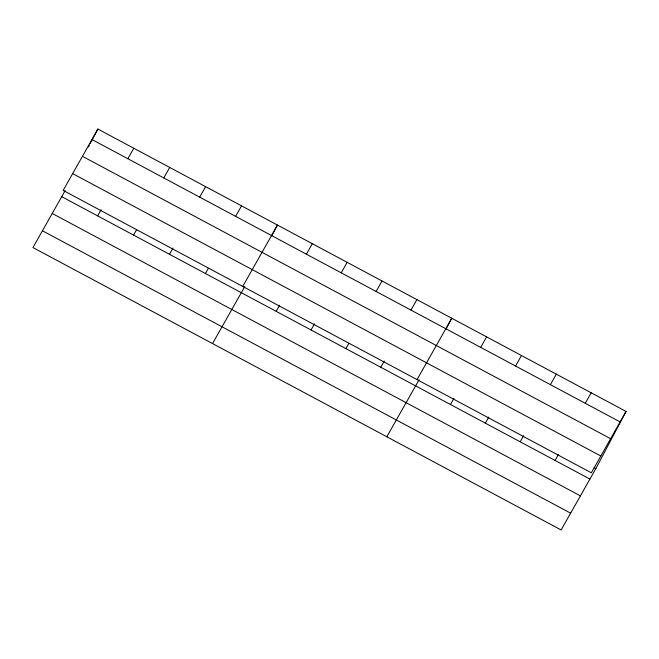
<?xml version="1.0" encoding="UTF-8"?>
<svg xmlns="http://www.w3.org/2000/svg" width="659" height="659" viewBox="0 0 659 659"><rect width="100%" height="100%" fill="white"/><g stroke="black" fill="none" stroke-linecap="round" stroke-linejoin="round"><path stroke-width="0.99" d="M88.38 147.006L89.327 145.211M90.275 143.415L97.87 129.04L626.05 411.438L595.843 468.598L561.13 529.96L32.95 247.562L65.192 190.566M271.755 235.84L277.455 225.057L242.743 286.418M446.052 329.03L451.753 318.248L417.04 379.609M97.87 129.04L63.157 190.402L591.337 472.8L626.05 411.438M127.854 158.728L133.785 148.25M97.647 215.888L101.107 209.776M163.778 177.93L169.701 167.452M133.563 235.09L136.528 229.851M199.693 197.132L205.616 186.654M169.487 254.292L172.938 248.179M235.609 216.333L241.532 205.855M205.402 273.493L208.359 268.254M212.528 343.57L244.777 286.583M306.386 254.176L312.308 243.698M276.179 311.336L279.63 305.224M341.238 272.818L347.169 262.34M311.032 329.978L314.491 323.866M376.1 291.451L382.031 280.973M345.893 348.611L348.858 343.372M410.961 310.092L416.892 299.614M380.754 367.252L384.213 361.14M386.833 436.769L419.075 379.773M480.683 347.367L486.614 336.889M450.476 404.527L453.936 398.415M515.544 366.009L521.467 355.531M485.337 423.169L488.789 417.056M550.405 384.642L556.328 374.164M520.19 441.802L523.65 435.69M585.258 403.283L591.189 392.805M555.051 460.443L558.511 454.331M91.939 139.527L620.119 421.925M82.441 156.315L610.621 438.713M72.655 173.614L600.835 456.012M594.056 467.643L595.843 468.598M61.732 196.679L589.912 479.077M52.234 213.475L580.414 495.873M42.448 230.765L570.628 513.163"/></g></svg>
